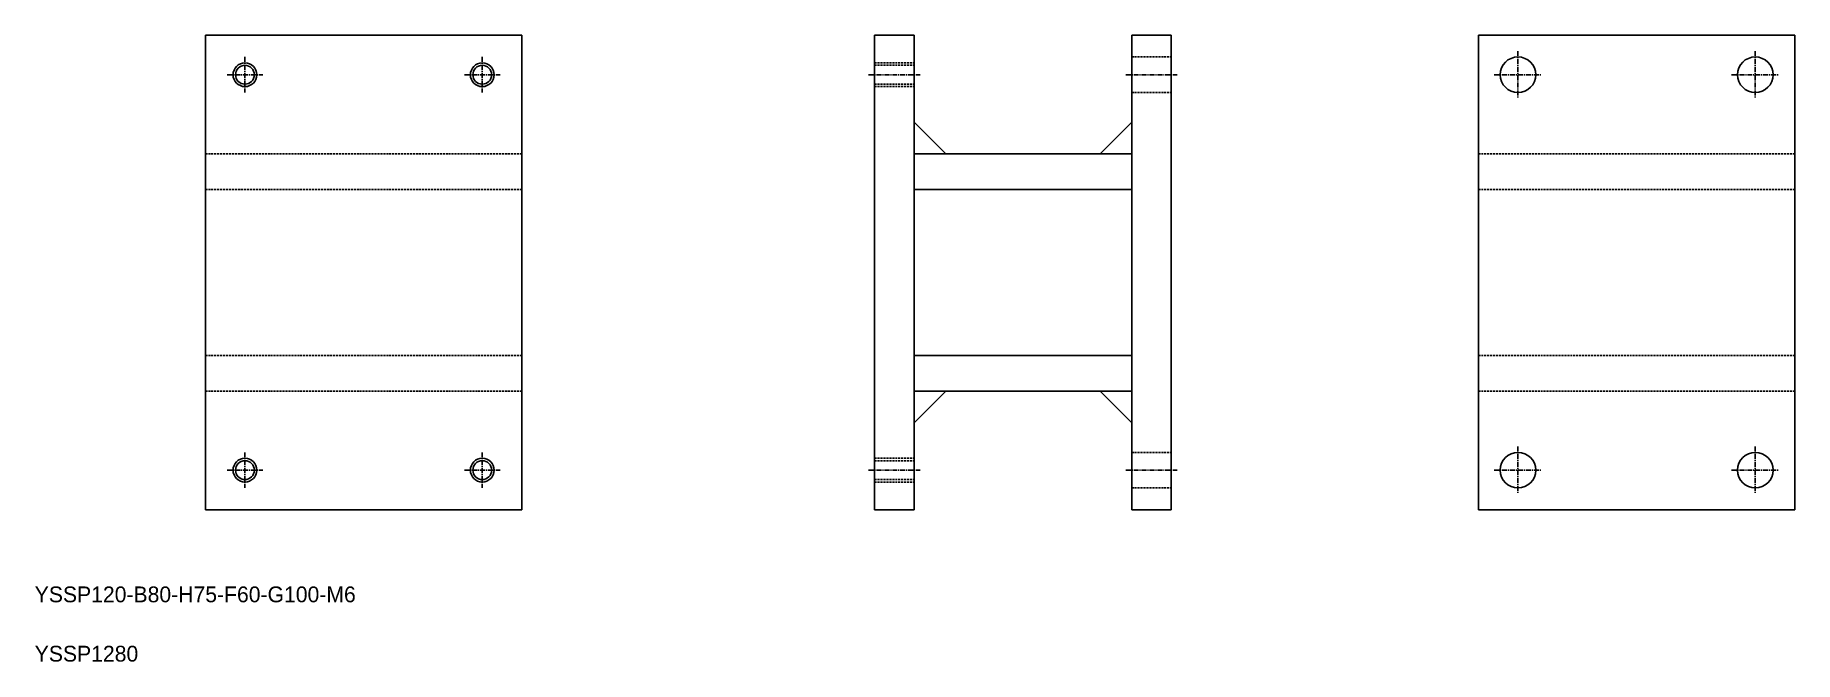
# Model space of a CAD drawing. Extents: x 13 to 458, y 15 to 174.
import ezdxf

# ---------------------------------------------------------------- set-up
doc = ezdxf.new("R2010")
doc.units = 0
doc.linetypes.add('CENTER', pattern=[2, 1.25, -0.25, 0.25, -0.25])
doc.linetypes.add('DASHED', pattern=[0.75, 0.5, -0.25])
doc.layers.get('0').update_dxf_attribs({"linetype": 'CONTINUOUS'})
doc.layers.add('CENTER', color=1, linetype='CENTER')

msp = doc.modelspace()

# ---------------------------------------------------------------- linework, layer by layer
at = {"color": 7, "linetype": 'CONTINUOUS'}
for p, q in [((56.32, 173.71), (56.32, 53.71)), ((136.32, 173.71), (56.32, 173.71)), ((136.32, 53.71), (136.32, 173.71)), ((225.5, 173.71), (225.5, 53.71)), ((235.5, 173.71), (225.5, 173.71)), ((235.5, 53.71), (235.5, 173.71)), ((290.5, 173.71), (290.5, 53.71)), ((300.5, 173.71), (290.5, 173.71)), ((300.5, 53.71), (300.5, 173.71)), ((378.15, 173.71), (378.15, 53.71)), ((458.15, 173.71), (378.15, 173.71)), ((458.15, 53.71), (458.15, 173.71)), ((243.5, 143.71), (235.5, 151.71)), ((282.5, 143.71), (290.5, 151.71)), ((290.5, 143.71), (235.5, 143.71)), ((290.5, 134.71), (235.5, 134.71)), ((235.5, 92.71), (290.5, 92.71)), ((235.5, 83.71), (290.5, 83.71)), ((243.5, 83.71), (235.5, 75.71)), ((282.5, 83.71), (290.5, 75.71)), ((56.32, 53.71), (136.32, 53.71)), ((225.5, 53.71), (235.5, 53.71)), ((290.5, 53.71), (300.5, 53.71)), ((378.15, 53.71), (458.15, 53.71))]:
    msp.add_line(p, q, dxfattribs=at)
at = {"color": 3, "linetype": 'DASHED'}
for p, q in [((225.5, 166.71), (235.5, 166.71)), ((225.5, 166.1), (235.5, 166.1)), ((290.5, 168.21), (300.5, 168.21)), ((225.5, 161.33), (235.5, 161.33)), ((225.5, 160.71), (235.5, 160.71)), ((290.5, 159.21), (300.5, 159.21)), ((56.32, 143.71), (136.32, 143.71)), ((378.15, 143.71), (458.15, 143.71)), ((56.32, 134.71), (136.32, 134.71)), ((378.15, 134.71), (458.15, 134.71)), ((56.32, 92.71), (136.32, 92.71)), ((378.15, 92.71), (458.15, 92.71)), ((56.32, 83.71), (136.32, 83.71)), ((378.15, 83.71), (458.15, 83.71)), ((290.5, 68.21), (300.5, 68.21)), ((225.5, 66.71), (235.5, 66.71)), ((225.5, 66.1), (235.5, 66.1)), ((225.5, 61.33), (235.5, 61.33)), ((225.5, 60.71), (235.5, 60.71)), ((290.5, 59.21), (300.5, 59.21))]:
    msp.add_line(p, q, dxfattribs=at)
at = {"color": 3}
for centre in [(66.32, 163.71), (126.32, 163.71), (66.32, 63.71), (126.32, 63.71)]:
    msp.add_circle(centre, 3, dxfattribs=at)
at = {"color": 7, "linetype": 'CONTINUOUS'}
for centre, radius in [((66.32, 163.71), 2.39), ((126.32, 163.71), 2.39), ((388.15, 163.71), 4.5), ((448.15, 163.71), 4.5), ((388.15, 63.71), 4.5), ((448.15, 63.71), 4.5), ((66.32, 63.71), 2.39), ((126.32, 63.71), 2.39)]:
    msp.add_circle(centre, radius, dxfattribs=at)
at = {"layer": 'CENTER', "color": 1, "linetype": 'CENTER'}
for p, q in [((388.15, 169.71), (388.15, 157.71)), ((448.15, 169.71), (448.15, 157.71)), ((66.32, 168.21), (66.32, 159.21)), ((126.32, 168.21), (126.32, 159.21)), ((61.82, 163.71), (70.82, 163.71)), ((121.82, 163.71), (130.82, 163.71)), ((224, 163.71), (237, 163.71)), ((289, 163.71), (302, 163.71)), ((382.15, 163.71), (394.15, 163.71)), ((442.15, 163.71), (454.15, 163.71)), ((66.32, 68.21), (66.32, 59.21)), ((126.32, 68.21), (126.32, 59.21)), ((388.15, 69.71), (388.15, 57.71)), ((448.15, 69.71), (448.15, 57.71)), ((61.82, 63.71), (70.82, 63.71)), ((121.82, 63.71), (130.82, 63.71)), ((224, 63.71), (237, 63.71)), ((289, 63.71), (302, 63.71)), ((382.15, 63.71), (394.15, 63.71)), ((442.15, 63.71), (454.15, 63.71))]:
    msp.add_line(p, q, dxfattribs=at)

# ---------------------------------------------------------------- texts
at = {"color": 7, "linetype": 'CONTINUOUS'}
for s, p in [('YSSP120-B80-H75-F60-G100-M6', (13.17, 30.29)), ('YSSP1280', (13.17, 15.29))]:
    msp.add_text(s, height=4, dxfattribs=at).set_placement(p)

doc.saveas('drawing.dxf')
